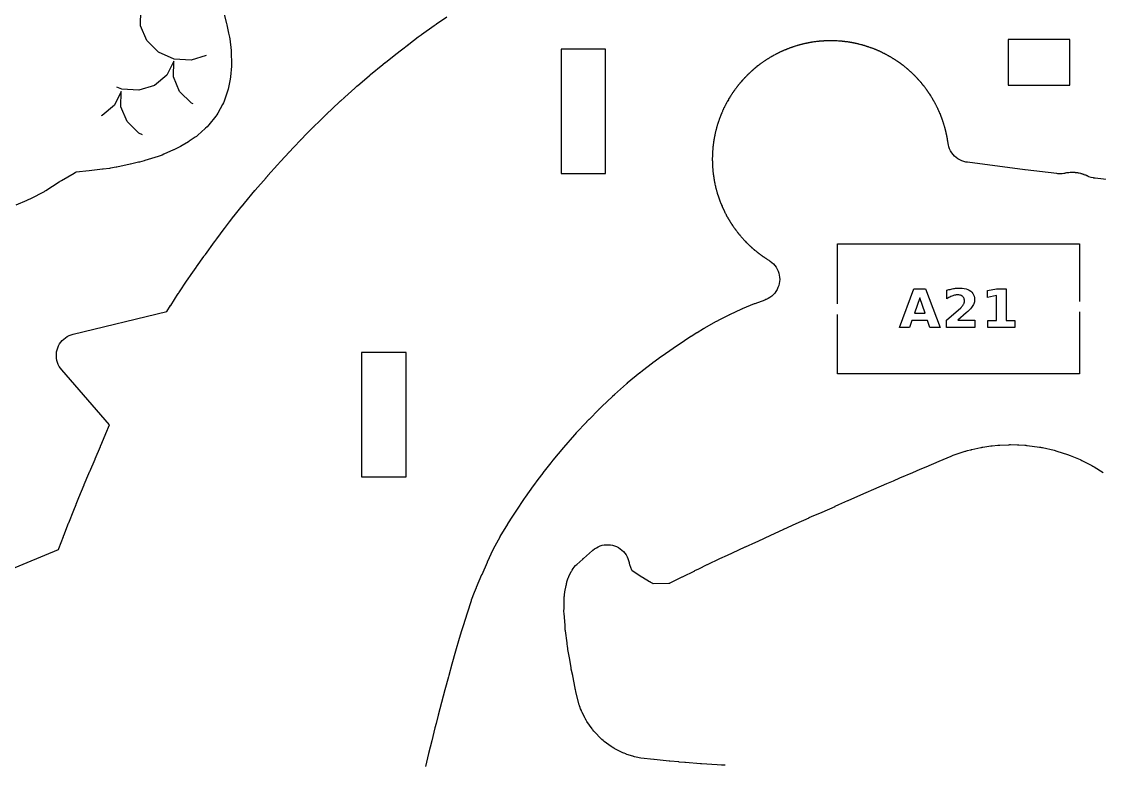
# Model space of a CAD drawing. Header units: millimetres. Extents: x 3 to 297, y 5 to 295.
# Drawn here: x 168.3 to 235.8, y 168 to 214.6 of the extents above; entities that cross this region are included whole.
import ezdxf

# ---------------------------------------------------------------- set-up
doc = ezdxf.new("R2010")
doc.units = ezdxf.units.MM
for name, color, linetype in [('CUT', 1, 'CONTINUOUS'), ('ENGRAVE', 5, 'CONTINUOUS'), ('SCORE', 7, 'CONTINUOUS')]:
    doc.layers.add(name, color=color, linetype=linetype)

msp = doc.modelspace()

# ---------------------------------------------------------------- linework, layer by layer
at = {"layer": 'CUT', "color": 1}
for points in [[(164.4607, 179.0134), (170.6177, 181.556), (170.6201, 181.5572), (170.6211, 181.5595), (170.643, 181.6184), (170.646, 181.6264), (170.9298, 182.3754), (170.9451, 182.4158), (170.9479, 182.4233), (170.9508, 182.4307), (170.9537, 182.4382), (171.2605, 183.2191), (171.264, 183.2278), (171.5836, 184.0248), (171.7287, 184.3892), (171.7304, 184.3934), (171.9023, 184.8208), (171.9053, 184.8283), (172.228, 185.6171), (172.2312, 185.6249), (172.2345, 185.6327), (172.2378, 185.6405), (172.5308, 186.3315), (172.5675, 186.4179), (172.5708, 186.4258), (172.5742, 186.4336), (172.5776, 186.4415), (172.9192, 187.2184), (172.9224, 187.2257), (172.9254, 187.233), (172.9285, 187.2403), (173.2477, 188.0205), (173.2511, 188.0287), (173.3307, 188.2197), (173.5841, 188.8272), (173.8129, 189.3777), (170.8269, 192.8137), (170.745, 192.9177), (170.6727, 193.0308), (170.6118, 193.1503), (170.5628, 193.2752), (170.5262, 193.4044), (170.5024, 193.5364), (170.4916, 193.6702), (170.4938, 193.8043), (170.5091, 193.9377), (170.5374, 194.0689), (170.5783, 194.1967), (170.6314, 194.3199), (170.6963, 194.4373), (170.7724, 194.5479), (170.8589, 194.6505), (170.9549, 194.7442), (171.0596, 194.8281), (171.1721, 194.9014), (171.2911, 194.9634), (171.4156, 195.0135), (171.5426, 195.0507), (177.4165, 196.4635), (177.4191, 196.4642), (177.4206, 196.4664), (177.6506, 196.8326), (177.6554, 196.8402), (178.1314, 197.5869), (178.1367, 197.5952), (178.1592, 197.6299), (178.1669, 197.6417), (178.6871, 198.4264), (178.6941, 198.4368), (178.7011, 198.4471), (178.7082, 198.4575), (178.9369, 198.7888), (178.9383, 198.7909), (179.2429, 199.2304), (179.2489, 199.2389), (179.2549, 199.2474), (179.2609, 199.2559), (179.7375, 199.9211), (179.7391, 199.9234), (179.8233, 200.0404), (179.8258, 200.044), (180.3984, 200.8342), (180.4033, 200.841), (180.4083, 200.8477), (180.4132, 200.8544), (180.5377, 201.0218), (180.5399, 201.0247), (180.9946, 201.6326), (181.001, 201.6411), (181.0075, 201.6496), (181.014, 201.6581), (181.3384, 202.0776), (181.3408, 202.0807), (181.6148, 202.4329), (181.6219, 202.442), (181.6291, 202.451), (181.6363, 202.4601), (182.1391, 203.0838), (182.1417, 203.087), (182.2627, 203.2362), (182.269, 203.2439), (182.2752, 203.2514), (182.2815, 203.259), (182.9317, 204.0368), (182.9383, 204.0446), (182.945, 204.0524), (182.9516, 204.0602), (183.6263, 204.8425), (183.632, 204.8492), (183.7362, 204.9684), (183.7439, 204.9772), (184.3351, 205.642), (184.34, 205.6474), (184.3449, 205.6528), (184.3498, 205.6582), (184.541, 205.8686), (184.5447, 205.8726), (185.064, 206.4393), (185.0713, 206.4472), (185.0786, 206.455), (185.0859, 206.4628), (185.3419, 206.7332), (185.3457, 206.7373), (185.8271, 207.2418), (185.8338, 207.2487), (185.8404, 207.2556), (185.8471, 207.2624), (186.1426, 207.5634), (186.1467, 207.5674), (186.6178, 208.0431), (186.6244, 208.0498), (186.6311, 208.0564), (186.6379, 208.0631), (186.9434, 208.363), (186.9476, 208.3671), (187.4371, 208.8433), (187.4446, 208.8505), (187.4521, 208.8577), (187.4596, 208.8649), (187.7428, 209.1319), (187.7488, 209.1375), (188.2992, 209.6502), (188.3044, 209.6551), (188.5391, 209.8713), (188.5462, 209.8777), (188.5531, 209.884), (188.5601, 209.8904), (189.1866, 210.4514), (189.1917, 210.456), (189.3394, 210.5869), (189.347, 210.5936), (189.3545, 210.6001), (189.362, 210.6066), (190.1135, 211.2528), (190.1181, 211.2568), (190.1388, 211.2744), (190.1479, 211.2821), (190.1562, 211.2891), (190.1648, 211.2962), (190.9476, 211.9402), (190.9525, 211.9442), (191.0823, 212.0499), (191.0894, 212.0556), (191.0964, 212.0612), (191.1034, 212.0669), (191.7466, 212.5766), (191.7537, 212.5821), (192.1037, 212.8557), (192.1083, 212.8593), (192.5406, 213.1941), (192.55, 213.2013), (192.5594, 213.2085), (192.5688, 213.2156), (193.1599, 213.657), (193.1642, 213.6602), (193.3388, 213.7895), (193.3504, 213.7979), (193.3619, 213.8063), (193.3734, 213.8146), (194.1514, 214.3654), (194.1568, 214.3692), (194.2739, 214.4512), (194.2841, 214.4583), (194.2942, 214.4652), (194.3044, 214.4722), (194.9497, 214.9066)], [(180.9332, 215.3087), (181.1518, 214.5087), (181.1728, 214.4203), (181.2806, 213.8854), (181.3294, 213.6504), (181.3482, 213.535), (181.4348, 212.8013), (181.4437, 212.6754), (181.4597, 211.9792), (181.4545, 211.8264), (181.3933, 211.1579), (181.3737, 211.0212), (181.2487, 210.387), (181.1994, 210.2053), (181.0011, 209.6365), (180.9573, 209.5264), (180.9039, 209.4205), (180.6055, 208.8874), (180.5463, 208.7911), (180.4792, 208.7001), (180.0428, 208.1573), (179.929, 208.0326), (179.8352, 207.9422), (179.809, 207.9175), (179.3524, 207.5001), (179.2744, 207.434), (179.1916, 207.374), (178.8165, 207.123), (178.76, 207.0872), (178.3811, 206.8602), (178.2743, 206.8026), (177.8422, 206.5945), (177.8235, 206.5856), (177.2247, 206.3086), (177.1121, 206.2625), (176.9294, 206.1974), (176.8785, 206.1804), (176.0306, 205.916), (175.9901, 205.904), (175.709, 205.826), (175.6463, 205.8102), (175.1376, 205.6952), (175.1214, 205.6916), (174.2789, 205.512), (174.2399, 205.5043), (173.886, 205.4398), (173.8291, 205.4307), (173.4135, 205.3733), (173.3819, 205.3693), (172.5517, 205.2747), (172.548, 205.2743), (171.7364, 205.1841), (171.722, 205.1818), (171.6979, 205.1672), (171.6095, 205.1096), (170.8054, 204.6582), (170.7524, 204.6247), (170.7136, 204.5973), (170.6616, 204.5625), (169.8249, 204.0294), (169.7751, 203.9992), (169.7672, 203.9946), (169.7202, 203.9688), (168.879, 203.5269), (168.8193, 203.4974), (168.6718, 203.429), (168.6314, 203.4111), (167.9572, 203.1253)], [(240.7547, 204.1822), (235.5601, 204.809), (235.4879, 204.8197), (235.4502, 204.8264), (235.3061, 204.86), (235.1665, 204.9091), (235.1311, 204.9238), (235.0645, 204.9536), (235.0538, 204.9587), (235.0382, 204.9659), (234.9729, 204.995), (234.959, 205.001), (234.945, 205.0069), (234.9309, 205.0126), (234.8844, 205.0306), (234.8701, 205.0359), (234.8558, 205.041), (234.8415, 205.046), (234.7706, 205.0695), (234.7561, 205.0741), (234.7416, 205.0785), (234.727, 205.0828), (234.6789, 205.0961), (234.6642, 205.1), (234.6495, 205.1037), (234.6347, 205.1072), (234.5618, 205.1236), (234.547, 205.1267), (234.5321, 205.1297), (234.5171, 205.1325), (234.468, 205.141), (234.453, 205.1434), (234.438, 205.1456), (234.4229, 205.1477), (234.3488, 205.1567), (234.3337, 205.1584), (234.3186, 205.1599), (234.3034, 205.1611), (234.2537, 205.1647), (234.2385, 205.1657), (234.2233, 205.1664), (234.2081, 205.1669), (234.1335, 205.1686), (234.1183, 205.1687), (234.1031, 205.1687), (234.0879, 205.1685), (234.038, 205.1671), (234.0228, 205.1665), (234.0077, 205.1658), (233.9925, 205.1648), (233.9181, 205.1591), (233.9029, 205.1577), (233.8878, 205.1562), (233.8727, 205.1545), (233.8232, 205.1482), (233.8082, 205.1461), (233.7932, 205.1438), (233.7782, 205.1413), (233.7046, 205.1282), (233.6897, 205.1254), (233.6759, 205.1226), (233.6481, 205.1172), (233.6066, 205.1097), (233.4923, 205.094), (233.3755, 205.0879), (233.2602, 205.0917), (233.2301, 205.094), (233.1728, 205.0996), (231.1862, 205.3368), (231.1787, 205.3378), (231.1711, 205.3387), (231.1635, 205.3397), (227.5669, 205.8108), (227.5013, 205.821), (227.4679, 205.8271), (227.3368, 205.8577), (227.2077, 205.9018), (227.0836, 205.9584), (226.9657, 206.0271), (226.8551, 206.1071), (226.7531, 206.1976), (226.6605, 206.2979), (226.5783, 206.4068), (226.5074, 206.5233), (226.4483, 206.6463), (226.4016, 206.7745), (226.3684, 206.9049), (226.3617, 206.9382), (226.3501, 207.0035), (226.3483, 207.0157), (226.3457, 207.0316), (226.3454, 207.0331), (226.3392, 207.0713), (226.3335, 207.1093), (226.3297, 207.1367), (226.3256, 207.1688), (226.324, 207.1805), (226.3218, 207.1945), (226.3142, 207.2404), (226.3117, 207.2543), (226.3095, 207.2657), (226.3064, 207.2828), (226.3034, 207.2999), (226.3005, 207.317), (226.2986, 207.3285), (226.2961, 207.3425), (226.2876, 207.3881), (226.2848, 207.402), (226.2824, 207.4134), (226.2789, 207.4304), (226.2756, 207.4475), (226.2723, 207.4645), (226.2702, 207.476), (226.2675, 207.4899), (226.2548, 207.5508), (226.2519, 207.5643), (226.2351, 207.6399), (226.2319, 207.6536), (226.2291, 207.6646), (226.2251, 207.6815), (226.2211, 207.6984), (226.2173, 207.7153), (226.2148, 207.7267), (226.2116, 207.7405), (226.2005, 207.7856), (226.197, 207.7993), (226.194, 207.8106), (226.1896, 207.8273), (226.1853, 207.8442), (226.1811, 207.861), (226.1783, 207.8723), (226.1749, 207.8861), (226.1629, 207.931), (226.1591, 207.9446), (226.1552, 207.9582), (226.151, 207.9717), (226.1496, 207.9762), (226.1385, 208.0133), (226.1279, 208.0503), (226.1206, 208.0769), (226.1124, 208.1082), (226.1092, 208.1196), (226.1053, 208.1332), (226.0918, 208.1777), (226.0875, 208.1912), (226.0839, 208.2022), (226.0786, 208.2188), (226.0734, 208.2353), (226.0682, 208.2519), (226.0649, 208.2631), (226.0607, 208.2766), (226.0463, 208.3208), (226.0417, 208.3342), (226.037, 208.3475), (226.0322, 208.3608), (226.0305, 208.3653), (226.0174, 208.4016), (226.0048, 208.438), (225.9961, 208.4642), (225.9861, 208.495), (225.9823, 208.5062), (225.9777, 208.5196), (225.9617, 208.5632), (225.9567, 208.5764), (225.9525, 208.5873), (225.9463, 208.6035), (225.9402, 208.6198), (225.9342, 208.6361), (225.9302, 208.647), (225.9252, 208.6603), (225.9084, 208.7036), (225.9032, 208.7167), (225.8987, 208.7275), (225.8922, 208.7436), (225.8857, 208.7597), (225.8794, 208.7759), (225.8752, 208.7867), (225.87, 208.7999), (225.8463, 208.8575), (225.841, 208.8702), (225.8105, 208.9415), (225.8049, 208.9543), (225.8002, 208.9646), (225.7931, 208.9804), (225.7861, 208.9963), (225.7792, 209.0123), (225.7746, 209.023), (225.769, 209.036), (225.7498, 209.0783), (225.7438, 209.0911), (225.7388, 209.1016), (225.7314, 209.1173), (225.7241, 209.1331), (225.7168, 209.1488), (225.7121, 209.1595), (225.7061, 209.1723), (225.6861, 209.2143), (225.6799, 209.227), (225.6735, 209.2396), (225.667, 209.2521), (225.6647, 209.2563), (225.647, 209.2907), (225.6298, 209.3251), (225.6178, 209.35), (225.6039, 209.3792), (225.5987, 209.3899), (225.5923, 209.4025), (225.5709, 209.4437), (225.5642, 209.4562), (225.5586, 209.4664), (225.5503, 209.4817), (225.5422, 209.497), (225.5341, 209.5124), (225.5288, 209.5227), (225.5221, 209.5352), (225.4999, 209.576), (225.4929, 209.5883), (225.4859, 209.6006), (225.4787, 209.6128), (225.4762, 209.6168), (225.4566, 209.6501), (225.4376, 209.6836), (225.4241, 209.7078), (225.4087, 209.7362), (225.4029, 209.7466), (225.3959, 209.7588), (225.3722, 209.7988), (225.3649, 209.8109), (225.3587, 209.8208), (225.3496, 209.8356), (225.3406, 209.8504), (225.3317, 209.8653), (225.3258, 209.8754), (225.3185, 209.8875), (225.294, 209.927), (225.2864, 209.9389), (225.2801, 209.9487), (225.2707, 209.9633), (225.2614, 209.9779), (225.2522, 209.9927), (225.2461, 210.0026), (225.2385, 210.0146), (225.2047, 210.0668), (225.1971, 210.0784), (225.1541, 210.1428), (225.1462, 210.1544), (225.1397, 210.1636), (225.1298, 210.1779), (225.12, 210.1922), (225.1103, 210.2066), (225.1038, 210.2164), (225.0959, 210.2281), (225.0693, 210.2661), (225.061, 210.2776), (225.0541, 210.2871), (225.044, 210.3011), (225.0339, 210.3152), (225.0239, 210.3294), (225.0172, 210.339), (225.009, 210.3506), (224.9817, 210.3881), (224.9732, 210.3994), (224.9646, 210.4107), (224.9559, 210.4218), (224.9529, 210.4255), (224.9292, 210.456), (224.906, 210.4867), (224.8895, 210.509), (224.8706, 210.5352), (224.8635, 210.5447), (224.8549, 210.5559), (224.8262, 210.5925), (224.8174, 210.6035), (224.81, 210.6125), (224.7991, 210.626), (224.7882, 210.6396), (224.7775, 210.6532), (224.7703, 210.6624), (224.7615, 210.6735), (224.7321, 210.7094), (224.723, 210.7203), (224.7138, 210.7311), (224.7045, 210.7417), (224.7013, 210.7452), (224.6759, 210.7744), (224.6511, 210.8038), (224.6335, 210.8251), (224.6131, 210.8502), (224.6055, 210.8593), (224.5963, 210.87), (224.5657, 210.905), (224.5562, 210.9155), (224.5484, 210.9241), (224.5367, 210.937), (224.5251, 210.9499), (224.5137, 210.963), (224.506, 210.9717), (224.4966, 210.9823), (224.4653, 211.0166), (224.4556, 211.027), (224.4476, 211.0354), (224.4357, 211.048), (224.4238, 211.0607), (224.4121, 211.0735), (224.4042, 211.0822), (224.3946, 211.0925), (224.3517, 211.1377), (224.3422, 211.1476), (224.2881, 211.2031), (224.2782, 211.213), (224.27, 211.2209), (224.2577, 211.2331), (224.2454, 211.2454), (224.2333, 211.2578), (224.2251, 211.2661), (224.2152, 211.2762), (224.182, 211.3087), (224.1718, 211.3185), (224.1633, 211.3265), (224.1507, 211.3385), (224.1382, 211.3505), (224.1258, 211.3626), (224.1175, 211.3708), (224.1073, 211.3806), (224.0735, 211.4125), (224.0631, 211.4221), (224.0526, 211.4316), (224.042, 211.4409), (224.0384, 211.444), (224.0094, 211.4696), (223.981, 211.4955), (223.9607, 211.5144), (223.9373, 211.5367), (223.9286, 211.5447), (223.918, 211.5542), (223.8832, 211.5848), (223.8724, 211.5941), (223.8635, 211.6016), (223.8503, 211.6128), (223.8371, 211.6242), (223.8241, 211.6356), (223.8153, 211.6433), (223.8046, 211.6526), (223.7691, 211.6825), (223.7582, 211.6915), (223.7472, 211.7004), (223.7361, 211.7092), (223.7323, 211.7121), (223.702, 211.7361), (223.6722, 211.7604), (223.6509, 211.7781), (223.6263, 211.799), (223.6172, 211.8066), (223.6061, 211.8154), (223.5696, 211.8442), (223.5584, 211.8528), (223.5491, 211.8598), (223.5353, 211.8703), (223.5215, 211.8809), (223.5078, 211.8916), (223.4987, 211.8988), (223.4875, 211.9075), (223.4504, 211.9355), (223.439, 211.9438), (223.4296, 211.9507), (223.4155, 211.9609), (223.4016, 211.9712), (223.3877, 211.9816), (223.3784, 211.9887), (223.367, 211.9971), (223.3166, 212.0336), (223.3053, 212.0416), (223.242, 212.0862), (223.2304, 212.0941), (223.221, 212.1004), (223.2066, 212.1101), (223.1923, 212.1199), (223.178, 212.1299), (223.1685, 212.1366), (223.1569, 212.1446), (223.1183, 212.1705), (223.1065, 212.1783), (223.0966, 212.1846), (223.0821, 212.194), (223.0676, 212.2035), (223.0531, 212.2132), (223.0435, 212.2197), (223.0317, 212.2275), (222.9926, 212.2526), (222.9806, 212.2601), (222.9685, 212.2675), (222.9564, 212.2747), (222.9522, 212.2771), (222.9191, 212.297), (222.8864, 212.3172), (222.863, 212.332), (222.8358, 212.3496), (222.8258, 212.3559), (222.8137, 212.3633), (222.7738, 212.387), (222.7616, 212.3941), (222.7514, 212.3999), (222.7363, 212.4085), (222.7213, 212.4172), (222.7064, 212.426), (222.6964, 212.432), (222.6842, 212.4392), (222.6438, 212.4621), (222.6314, 212.4689), (222.6189, 212.4756), (222.6064, 212.4822), (222.6021, 212.4844), (222.568, 212.5024), (222.5342, 212.5208), (222.51, 212.5343), (222.482, 212.5504), (222.4716, 212.5561), (222.4591, 212.5628), (222.418, 212.5843), (222.4053, 212.5907), (222.3949, 212.5959), (222.3794, 212.6037), (222.3639, 212.6116), (222.3485, 212.6196), (222.3382, 212.625), (222.3256, 212.6315), (222.284, 212.6522), (222.2713, 212.6583), (222.2607, 212.6633), (222.245, 212.6707), (222.2294, 212.6783), (222.2138, 212.686), (222.2034, 212.6912), (222.1907, 212.6974), (222.1344, 212.724), (222.1219, 212.7299), (222.0514, 212.762), (222.0386, 212.7677), (222.0282, 212.7721), (222.0122, 212.779), (221.9964, 212.7861), (221.9805, 212.7932), (221.9699, 212.7981), (221.957, 212.8038), (221.9144, 212.8222), (221.9013, 212.8276), (221.8905, 212.832), (221.8744, 212.8386), (221.8584, 212.8453), (221.8424, 212.8521), (221.8318, 212.8568), (221.8187, 212.8623), (221.7757, 212.8798), (221.7625, 212.885), (221.7493, 212.89), (221.736, 212.8949), (221.7315, 212.8965), (221.6953, 212.9099), (221.6594, 212.9238), (221.6337, 212.934), (221.6038, 212.9463), (221.5928, 212.9507), (221.5795, 212.9557), (221.5359, 212.9717), (221.5226, 212.9764), (221.5116, 212.9802), (221.4952, 212.9859), (221.4788, 212.9917), (221.4625, 212.9977), (221.4516, 213.0017), (221.4382, 213.0065), (221.3943, 213.0216), (221.3809, 213.0261), (221.3674, 213.0304), (221.3539, 213.0345), (221.3493, 213.0358), (221.3124, 213.0473), (221.2758, 213.0592), (221.2496, 213.068), (221.219, 213.0786), (221.2078, 213.0824), (221.1943, 213.0867), (221.1499, 213.1003), (221.1363, 213.1043), (221.1251, 213.1074), (221.1084, 213.1122), (221.0918, 213.1171), (221.0751, 213.1222), (221.064, 213.1256), (221.0504, 213.1296), (221.0058, 213.1423), (220.9921, 213.146), (220.9808, 213.149), (220.964, 213.1534), (220.9473, 213.158), (220.9306, 213.1627), (220.9194, 213.1659), (220.9057, 213.1697), (220.8455, 213.1855), (220.8321, 213.1889), (220.7569, 213.2076), (220.7433, 213.2108), (220.7322, 213.2132), (220.7153, 213.2171), (220.6984, 213.2211), (220.6815, 213.2252), (220.6702, 213.228), (220.6565, 213.2313), (220.6112, 213.2415), (220.5973, 213.2445), (220.5859, 213.2468), (220.5689, 213.2504), (220.5519, 213.254), (220.535, 213.2578), (220.5236, 213.2604), (220.5098, 213.2634), (220.4643, 213.2727), (220.4504, 213.2753), (220.4365, 213.2779), (220.4225, 213.2802), (220.4178, 213.281), (220.3797, 213.2875), (220.3419, 213.2946), (220.3148, 213.2999), (220.2831, 213.3065), (220.2714, 213.3087), (220.2575, 213.3113), (220.2117, 213.319), (220.1977, 213.3212), (220.1862, 213.3229), (220.169, 213.3255), (220.1519, 213.3282), (220.1348, 213.331), (220.1233, 213.333), (220.1093, 213.3352), (220.0633, 213.342), (220.0493, 213.3439), (220.0353, 213.3457), (220.0212, 213.3473), (220.0165, 213.3477), (219.9781, 213.3522), (219.9399, 213.3572), (219.9126, 213.361), (219.8806, 213.3659), (219.8688, 213.3675), (219.8548, 213.3692), (219.8086, 213.3744), (219.7945, 213.3758), (219.7829, 213.3769), (219.7656, 213.3785), (219.7484, 213.3803), (219.7311, 213.3822), (219.7195, 213.3835), (219.7055, 213.385), (219.6592, 213.3893), (219.6451, 213.3904), (219.6335, 213.3912), (219.6162, 213.3925), (219.5989, 213.3939), (219.5816, 213.3955), (219.57, 213.3966), (219.5559, 213.3978), (219.4937, 213.4022), (219.48, 213.4032), (219.4026, 213.4077), (219.3886, 213.4083), (219.3773, 213.4087), (219.36, 213.4094), (219.3426, 213.4102), (219.3253, 213.4112), (219.3136, 213.4119), (219.2995, 213.4126), (219.2531, 213.4143), (219.2389, 213.4147), (219.2273, 213.4148), (219.2099, 213.4152), (219.1926, 213.4157), (219.1752, 213.4162), (219.1636, 213.4167), (219.1494, 213.4171), (219.103, 213.4179), (219.0888, 213.418), (219.0747, 213.4179), (219.0605, 213.4176), (219.0558, 213.4175), (219.0171, 213.4169), (218.9787, 213.4169), (218.951, 213.4172), (218.9187, 213.4179), (218.9068, 213.4179), (218.8927, 213.4178), (218.8462, 213.417), (218.8321, 213.4166), (218.8204, 213.4161), (218.8031, 213.4155), (218.7857, 213.4151), (218.7684, 213.4147), (218.7567, 213.4145), (218.7426, 213.4141), (218.6961, 213.4124), (218.682, 213.4117), (218.6679, 213.4108), (218.6538, 213.4098), (218.649, 213.4094), (218.6105, 213.4067), (218.5721, 213.4046), (218.5444, 213.4034), (218.5121, 213.4022), (218.5003, 213.4017), (218.4861, 213.4008), (218.4398, 213.3974), (218.4257, 213.3962), (218.4141, 213.3951), (218.3968, 213.3936), (218.3795, 213.3922), (218.3622, 213.3908), (218.3506, 213.39), (218.3365, 213.3889), (218.2902, 213.3846), (218.2761, 213.3831), (218.2646, 213.3818), (218.2473, 213.3799), (218.23, 213.3781), (218.2127, 213.3764), (218.2011, 213.3754), (218.1871, 213.3739), (218.1252, 213.3669), (218.1115, 213.3653), (218.0346, 213.3555), (218.0207, 213.3536), (218.0095, 213.3519), (217.9924, 213.3494), (217.9752, 213.347), (217.9579, 213.3448), (217.9464, 213.3433), (217.9324, 213.3414), (217.8864, 213.3346), (217.8724, 213.3323), (217.8609, 213.3303), (217.8438, 213.3275), (217.8267, 213.3248), (217.8095, 213.3222), (217.798, 213.3205), (217.784, 213.3183), (217.7382, 213.3105), (217.7243, 213.308), (217.7104, 213.3053), (217.6965, 213.3025), (217.6919, 213.3015), (217.654, 213.2938), (217.6162, 213.2867), (217.5889, 213.2819), (217.557, 213.2766), (217.5454, 213.2745), (217.5315, 213.2718), (217.486, 213.2625), (217.4721, 213.2595), (217.4608, 213.2569), (217.4438, 213.2531), (217.4269, 213.2494), (217.4099, 213.2459), (217.3984, 213.2436), (217.3846, 213.2406), (217.3393, 213.2303), (217.3255, 213.2271), (217.3118, 213.2236), (217.2981, 213.22), (217.2935, 213.2188), (217.2561, 213.209), (217.2188, 213.1999), (217.1918, 213.1936), (217.1602, 213.1866), (217.1487, 213.1838), (217.135, 213.1804), (217.0901, 213.1685), (217.0764, 213.1648), (217.0652, 213.1616), (217.0485, 213.1569), (217.0318, 213.1523), (217.015, 213.1478), (217.0037, 213.1449), (216.9901, 213.1411), (216.9454, 213.1284), (216.9318, 213.1244), (216.9207, 213.1209), (216.9041, 213.1159), (216.8874, 213.111), (216.8707, 213.1062), (216.8595, 213.103), (216.8459, 213.099), (216.7864, 213.0807), (216.7732, 213.0766), (216.6995, 213.0529), (216.6862, 213.0484), (216.6755, 213.0447), (216.6591, 213.0391), (216.6426, 213.0336), (216.6261, 213.0282), (216.615, 213.0247), (216.6016, 213.0202), (216.5576, 213.0051), (216.5443, 213.0003), (216.5334, 212.9962), (216.5171, 212.9903), (216.5007, 212.9845), (216.4843, 212.9787), (216.4733, 212.975), (216.46, 212.9702), (216.4164, 212.9542), (216.4032, 212.9491), (216.39, 212.944), (216.3769, 212.9386), (216.3725, 212.9368), (216.3367, 212.9223), (216.3008, 212.9084), (216.2749, 212.8986), (216.2445, 212.8876), (216.2334, 212.8833), (216.2203, 212.8782), (216.1773, 212.8606), (216.1642, 212.8551), (216.1535, 212.8505), (216.1376, 212.8436), (216.1216, 212.8369), (216.1055, 212.8303), (216.0947, 212.8259), (216.0816, 212.8205), (216.039, 212.8021), (216.0261, 212.7963), (216.0132, 212.7904), (216.0004, 212.7844), (215.9961, 212.7823), (215.9612, 212.7658), (215.9261, 212.75), (215.9008, 212.7389), (215.871, 212.7261), (215.8602, 212.7213), (215.8474, 212.7154), (215.8054, 212.6955), (215.7927, 212.6893), (215.7822, 212.6841), (215.7667, 212.6764), (215.7511, 212.6688), (215.7354, 212.6613), (215.7248, 212.6564), (215.7121, 212.6502), (215.6705, 212.6295), (215.6579, 212.6231), (215.6476, 212.6176), (215.6322, 212.6096), (215.6167, 212.6017), (215.6012, 212.5939), (215.5908, 212.5887), (215.5782, 212.5823), (215.523, 212.5534), (215.5108, 212.547), (215.4427, 212.5101), (215.4304, 212.5033), (215.4206, 212.4976), (215.4055, 212.4891), (215.3903, 212.4807), (215.3751, 212.4723), (215.3648, 212.4668), (215.3524, 212.46), (215.3121, 212.437), (215.2998, 212.4299), (215.2898, 212.4239), (215.2749, 212.415), (215.2599, 212.4063), (215.2448, 212.3977), (215.2347, 212.3919), (215.2224, 212.3848), (215.1825, 212.361), (215.1705, 212.3537), (215.1585, 212.3461), (215.1466, 212.3385), (215.1426, 212.3359), (215.1101, 212.315), (215.0774, 212.2948), (215.0537, 212.2804), (215.0258, 212.264), (215.0157, 212.2578), (215.0038, 212.2503), (214.9647, 212.2251), (214.9529, 212.2173), (214.9432, 212.2108), (214.9288, 212.2011), (214.9143, 212.1916), (214.8997, 212.1822), (214.8899, 212.1759), (214.8781, 212.1681), (214.8395, 212.1422), (214.8279, 212.1341), (214.8163, 212.126), (214.8049, 212.1177), (214.801, 212.1148), (214.7697, 212.0923), (214.7381, 212.0702), (214.7153, 212.0546), (214.6884, 212.0367), (214.6786, 212.0299), (214.6671, 212.0218), (214.6295, 211.9945), (214.6181, 211.9861), (214.6088, 211.979), (214.5949, 211.9686), (214.581, 211.9583), (214.567, 211.9481), (214.5575, 211.9412), (214.5461, 211.9328), (214.509, 211.9048), (214.4979, 211.8962), (214.4887, 211.8889), (214.475, 211.8782), (214.4613, 211.8676), (214.4475, 211.8571), (214.4382, 211.8501), (214.4269, 211.8415), (214.378, 211.8029), (214.3672, 211.7944), (214.307, 211.7456), (214.2963, 211.7366), (214.2876, 211.7293), (214.2743, 211.7181), (214.261, 211.7071), (214.2475, 211.6961), (214.2384, 211.6887), (214.2275, 211.6797), (214.1921, 211.6497), (214.1814, 211.6405), (214.1726, 211.6327), (214.1596, 211.6213), (214.1464, 211.61), (214.1332, 211.5987), (214.1243, 211.5912), (214.1136, 211.582), (214.0787, 211.5513), (214.0682, 211.5418), (214.0578, 211.5322), (214.0475, 211.5225), (214.0441, 211.5192), (214.0159, 211.4927), (213.9875, 211.4668), (213.9669, 211.4484), (213.9425, 211.4271), (213.9337, 211.4191), (213.9233, 211.4095), (213.8895, 211.3776), (213.8794, 211.3678), (213.8711, 211.3596), (213.8587, 211.3475), (213.8462, 211.3354), (213.8336, 211.3235), (213.8251, 211.3155), (213.8149, 211.3057), (213.7817, 211.2731), (213.7718, 211.2631), (213.7619, 211.2529), (213.7522, 211.2427), (213.7489, 211.2392), (213.7223, 211.2112), (213.6953, 211.1838), (213.6757, 211.1642), (213.6526, 211.1416), (213.6442, 211.1332), (213.6344, 211.1231), (213.6024, 211.0894), (213.5928, 211.079), (213.5849, 211.0703), (213.5732, 211.0576), (213.5614, 211.0448), (213.5495, 211.0322), (213.5414, 211.0238), (213.5318, 211.0134), (213.5005, 210.9791), (213.4911, 210.9685), (213.4834, 210.9597), (213.472, 210.9467), (213.4604, 210.9337), (213.4488, 210.9209), (213.4409, 210.9123), (213.4314, 210.9017), (213.3904, 210.8549), (213.3814, 210.8444), (213.3312, 210.7854), (213.3222, 210.7746), (213.3151, 210.7658), (213.3041, 210.7524), (213.293, 210.7391), (213.2818, 210.7258), (213.2742, 210.7169), (213.2651, 210.7061), (213.2358, 210.6701), (213.227, 210.659), (213.2198, 210.6498), (213.2091, 210.6362), (213.1982, 210.6226), (213.1873, 210.6091), (213.1799, 210.6001), (213.1711, 210.5891), (213.1425, 210.5525), (213.1339, 210.5412), (213.1254, 210.5299), (213.1171, 210.5184), (213.1143, 210.5146), (213.0915, 210.4834), (213.0683, 210.4527), (213.0514, 210.4308), (213.0314, 210.4053), (213.0242, 210.3959), (213.0158, 210.3846), (212.9884, 210.347), (212.9802, 210.3355), (212.9736, 210.3259), (212.9636, 210.3117), (212.9535, 210.2976), (212.9434, 210.2835), (212.9365, 210.2741), (212.9282, 210.2626), (212.9017, 210.2245), (212.8937, 210.2128), (212.8859, 210.201), (212.8782, 210.1891), (212.8757, 210.1851), (212.8546, 210.1527), (212.8331, 210.1208), (212.8175, 210.098), (212.7989, 210.0715), (212.7922, 210.0617), (212.7844, 210.0499), (212.7591, 210.0109), (212.7516, 209.9989), (212.7455, 209.989), (212.7363, 209.9743), (212.727, 209.9596), (212.7176, 209.945), (212.7113, 209.9352), (212.7037, 209.9233), (212.6792, 209.8838), (212.6719, 209.8717), (212.666, 209.8616), (212.6571, 209.8467), (212.6481, 209.8318), (212.6391, 209.817), (212.6329, 209.8071), (212.6256, 209.795), (212.5939, 209.7414), (212.5869, 209.7295), (212.5484, 209.6623), (212.5416, 209.6501), (212.5362, 209.6401), (212.5278, 209.6249), (212.5193, 209.6097), (212.5108, 209.5946), (212.505, 209.5845), (212.498, 209.5722), (212.4758, 209.5314), (212.4692, 209.5189), (212.4638, 209.5085), (212.4558, 209.4932), (212.4476, 209.4778), (212.4394, 209.4626), (212.4337, 209.4523), (212.4271, 209.4399), (212.4057, 209.3986), (212.3993, 209.386), (212.3931, 209.3733), (212.387, 209.3605), (212.385, 209.3562), (212.3683, 209.3214), (212.3511, 209.2869), (212.3386, 209.2623), (212.3236, 209.2336), (212.3182, 209.223), (212.312, 209.2103), (212.292, 209.1684), (212.2861, 209.1555), (212.2813, 209.1449), (212.2741, 209.1291), (212.2668, 209.1134), (212.2594, 209.0977), (212.2543, 209.0871), (212.2484, 209.0743), (212.2293, 209.032), (212.2236, 209.019), (212.2181, 209.006), (212.2127, 208.9929), (212.2109, 208.9885), (212.1962, 208.9528), (212.1809, 208.9174), (212.1697, 208.8922), (212.1563, 208.8627), (212.1516, 208.8519), (212.146, 208.8388), (212.1284, 208.7959), (212.1232, 208.7827), (212.119, 208.7718), (212.1127, 208.7556), (212.1062, 208.7395), (212.0997, 208.7234), (212.0952, 208.7127), (212.09, 208.6995), (212.0732, 208.6562), (212.0683, 208.643), (212.0643, 208.632), (212.0583, 208.6157), (212.0522, 208.5994), (212.046, 208.5832), (212.0418, 208.5724), (212.0368, 208.5591), (212.0155, 208.5006), (212.0108, 208.4876), (211.9853, 208.4145), (211.9808, 208.4012), (211.9774, 208.3904), (211.9719, 208.3739), (211.9664, 208.3574), (211.9608, 208.341), (211.9569, 208.33), (211.9524, 208.3166), (211.938, 208.2724), (211.9338, 208.2589), (211.9304, 208.2478), (211.9253, 208.2312), (211.9201, 208.2146), (211.9148, 208.1981), (211.9112, 208.187), (211.9069, 208.1735), (211.8935, 208.1291), (211.8895, 208.1155), (211.8857, 208.1018), (211.8821, 208.0882), (211.8809, 208.0835), (211.8709, 208.0462), (211.8604, 208.0092), (211.8525, 207.9827), (211.8431, 207.9518), (211.8397, 207.9404), (211.836, 207.9267), (211.824, 207.8819), (211.8206, 207.8681), (211.8178, 207.8568), (211.8137, 207.8399), (211.8094, 207.8231), (211.805, 207.8063), (211.8019, 207.7951), (211.7984, 207.7814), (211.7874, 207.7362), (211.7842, 207.7225), (211.7812, 207.7086), (211.7783, 207.6948), (211.7774, 207.6901), (211.7694, 207.6523), (211.761, 207.6148), (211.7546, 207.5878), (211.7468, 207.5564), (211.7441, 207.5449), (211.7411, 207.5311), (211.7317, 207.4856), (211.7289, 207.4717), (211.7268, 207.4602), (211.7236, 207.4432), (211.7202, 207.4262), (211.7168, 207.4091), (211.7144, 207.3977), (211.7116, 207.3839), (211.7031, 207.3382), (211.7006, 207.3243), (211.6988, 207.3127), (211.6959, 207.2956), (211.6929, 207.2785), (211.6897, 207.2615), (211.6876, 207.25), (211.6851, 207.2361), (211.6749, 207.1746), (211.6727, 207.161), (211.6611, 207.0844), (211.6591, 207.0705), (211.6577, 207.0593), (211.6554, 207.0421), (211.653, 207.0249), (211.6505, 207.0077), (211.6487, 206.9962), (211.6467, 206.9822), (211.6407, 206.9361), (211.639, 206.9221), (211.6378, 206.9105), (211.6358, 206.8932), (211.6337, 206.876), (211.6316, 206.8588), (211.63, 206.8472), (211.6283, 206.8332), (211.6232, 206.787), (211.6219, 206.7729), (211.6206, 206.7588), (211.6196, 206.7447), (211.6193, 206.7399), (211.6163, 206.7014), (211.6127, 206.6631), (211.6099, 206.6356), (211.6063, 206.6034), (211.6051, 206.5916), (211.6039, 206.5776), (211.6004, 206.5312), (211.5995, 206.5171), (211.5989, 206.5055), (211.5979, 206.4881), (211.5968, 206.4708), (211.5956, 206.4535), (211.5947, 206.4419), (211.5937, 206.4277), (211.5912, 206.3814), (211.5906, 206.3672), (211.5901, 206.3531), (211.5899, 206.3389), (211.5898, 206.3342), (211.5889, 206.2955), (211.5875, 206.2571), (211.5862, 206.2295), (211.5843, 206.1972), (211.5838, 206.1853), (211.5834, 206.1712), (211.5824, 206.1247), (211.5823, 206.1106), (211.5824, 206.0989), (211.5823, 206.0816), (211.5821, 206.0642), (211.5818, 206.0469), (211.5816, 206.0352), (211.5814, 206.0211), (211.5814, 205.9746), (211.5816, 205.9604), (211.5819, 205.9488), (211.5822, 205.9314), (211.5823, 205.9141), (211.5824, 205.8967), (211.5824, 205.8851), (211.5825, 205.8709), (211.5838, 205.8086), (211.5841, 205.7948), (211.5868, 205.7174), (211.5874, 205.7034), (211.5881, 205.6921), (211.589, 205.6748), (211.5898, 205.6574), (211.5904, 205.6401), (211.5908, 205.6284), (211.5914, 205.6143), (211.594, 205.5679), (211.5949, 205.5538), (211.5958, 205.5422), (211.5971, 205.5248), (211.5982, 205.5075), (211.5992, 205.4902), (211.5998, 205.4785), (211.6007, 205.4644), (211.6042, 205.4181), (211.6055, 205.404), (211.6069, 205.3899), (211.6084, 205.3759), (211.609, 205.3711), (211.6131, 205.3327), (211.6167, 205.2944), (211.619, 205.2668), (211.6213, 205.2346), (211.6223, 205.2228), (211.6237, 205.2087), (211.6288, 205.1625), (211.6305, 205.1485), (211.6321, 205.1369), (211.6343, 205.1197), (211.6363, 205.1025), (211.6383, 205.0852), (211.6396, 205.0736), (211.6412, 205.0596), (211.6473, 205.0135), (211.6493, 204.9995), (211.6514, 204.9855), (211.6537, 204.9716), (211.6546, 204.9669), (211.6608, 204.9287), (211.6665, 204.8907), (211.6703, 204.8633), (211.6744, 204.8312), (211.676, 204.8195), (211.6782, 204.8055), (211.6858, 204.7596), (211.6883, 204.7457), (211.6905, 204.7343), (211.6936, 204.7172), (211.6966, 204.7001), (211.6995, 204.683), (211.7014, 204.6715), (211.7039, 204.6575), (211.7124, 204.6119), (211.7152, 204.598), (211.7176, 204.5866), (211.7211, 204.5696), (211.7244, 204.5525), (211.7277, 204.5355), (211.7298, 204.524), (211.7325, 204.5101), (211.7452, 204.4492), (211.7481, 204.4357), (211.7649, 204.3601), (211.7681, 204.3464), (211.7709, 204.3354), (211.7749, 204.3185), (211.7789, 204.3016), (211.7827, 204.2847), (211.7852, 204.2733), (211.7884, 204.2595), (211.7995, 204.2144), (211.803, 204.2007), (211.806, 204.1894), (211.8104, 204.1727), (211.8147, 204.1558), (211.8189, 204.139), (211.8217, 204.1277), (211.8251, 204.1139), (211.8371, 204.069), (211.8409, 204.0554), (211.8448, 204.0418), (211.849, 204.0283), (211.8504, 204.0238), (211.8615, 203.9867), (211.8721, 203.9497), (211.8794, 203.9231), (211.8876, 203.8918), (211.8908, 203.8804), (211.8947, 203.8668), (211.9082, 203.8223), (211.9125, 203.8088), (211.9161, 203.7978), (211.9214, 203.7812), (211.9266, 203.7647), (211.9318, 203.7481), (211.9351, 203.7369), (211.9393, 203.7234), (211.9537, 203.6792), (211.9583, 203.6658), (211.963, 203.6525), (211.9678, 203.6392), (211.9695, 203.6347), (211.9826, 203.5984), (211.9952, 203.562), (212.0039, 203.5358), (212.0139, 203.505), (212.0177, 203.4938), (212.0223, 203.4804), (212.0383, 203.4368), (212.0433, 203.4236), (212.0475, 203.4127), (212.0537, 203.3965), (212.0598, 203.3802), (212.0658, 203.3639), (212.0698, 203.353), (212.0748, 203.3397), (212.0916, 203.2964), (212.0968, 203.2833), (212.1013, 203.2725), (212.1078, 203.2564), (212.1143, 203.2403), (212.1206, 203.2241), (212.1248, 203.2133), (212.13, 203.2001), (212.1537, 203.1425), (212.159, 203.1298), (212.1895, 203.0585), (212.1951, 203.0457), (212.1998, 203.0354), (212.2069, 203.0196), (212.2139, 203.0037), (212.2208, 202.9877), (212.2254, 202.977), (212.231, 202.964), (212.2502, 202.9217), (212.2562, 202.9089), (212.2612, 202.8984), (212.2686, 202.8827), (212.2759, 202.8669), (212.2832, 202.8512), (212.2879, 202.8405), (212.2939, 202.8277), (212.3139, 202.7857), (212.3201, 202.773), (212.3265, 202.7604), (212.333, 202.7479), (212.3353, 202.7437), (212.353, 202.7093), (212.3702, 202.6749), (212.3822, 202.65), (212.3961, 202.6208), (212.4013, 202.6101), (212.4077, 202.5975), (212.4291, 202.5563), (212.4358, 202.5438), (212.4414, 202.5336), (212.4497, 202.5183), (212.4578, 202.503), (212.4659, 202.4876), (212.4712, 202.4773), (212.4779, 202.4648), (212.5001, 202.424), (212.5071, 202.4117), (212.5141, 202.3994), (212.5213, 202.3872), (212.5238, 202.3832), (212.5434, 202.3499), (212.5624, 202.3164), (212.5759, 202.2922), (212.5913, 202.2638), (212.5971, 202.2534), (212.6041, 202.2412), (212.6278, 202.2012), (212.6351, 202.1891), (212.6413, 202.1792), (212.6504, 202.1644), (212.6594, 202.1496), (212.6683, 202.1347), (212.6742, 202.1246), (212.6815, 202.1125), (212.706, 202.073), (212.7136, 202.0611), (212.7199, 202.0513), (212.7293, 202.0367), (212.7386, 202.0221), (212.7478, 202.0073), (212.7539, 201.9974), (212.7615, 201.9854), (212.7953, 201.9332), (212.8029, 201.9216), (212.8459, 201.8572), (212.8538, 201.8456), (212.8603, 201.8364), (212.8702, 201.8221), (212.88, 201.8078), (212.8897, 201.7934), (212.8962, 201.7836), (212.9041, 201.7719), (212.9307, 201.7339), (212.939, 201.7224), (212.9459, 201.7129), (212.956, 201.6989), (212.9661, 201.6848), (212.9761, 201.6706), (212.9828, 201.661), (212.991, 201.6494), (213.0183, 201.6119), (213.0268, 201.6006), (213.0354, 201.5893), (213.0441, 201.5782), (213.0471, 201.5745), (213.0708, 201.544), (213.094, 201.5133), (213.1105, 201.491), (213.1294, 201.4648), (213.1365, 201.4553), (213.1451, 201.4441), (213.1738, 201.4075), (213.1826, 201.3965), (213.19, 201.3875), (213.2009, 201.374), (213.2118, 201.3604), (213.2225, 201.3468), (213.2297, 201.3376), (213.2385, 201.3265), (213.2679, 201.2906), (213.277, 201.2797), (213.2862, 201.2689), (213.2955, 201.2583), (213.2987, 201.2548), (213.3241, 201.2256), (213.3489, 201.1962), (213.3665, 201.1749), (213.3869, 201.1498), (213.3945, 201.1407), (213.4037, 201.13), (213.4343, 201.095), (213.4438, 201.0845), (213.4516, 201.0759), (213.4633, 201.063), (213.4749, 201.0501), (213.4863, 201.037), (213.494, 201.0283), (213.5034, 201.0177), (213.5347, 200.9834), (213.5444, 200.973), (213.5524, 200.9646), (213.5643, 200.952), (213.5762, 200.9393), (213.5879, 200.9265), (213.5958, 200.9178), (213.6054, 200.9075), (213.6483, 200.8623), (213.6578, 200.8524), (213.7119, 200.7969), (213.7218, 200.787), (213.73, 200.7791), (213.7423, 200.7669), (213.7546, 200.7546), (213.7667, 200.7422), (213.7749, 200.7339), (213.7848, 200.7238), (213.818, 200.6913), (213.8282, 200.6815), (213.8367, 200.6735), (213.8493, 200.6615), (213.8618, 200.6495), (213.8742, 200.6374), (213.8825, 200.6292), (213.8927, 200.6194), (213.9265, 200.5875), (213.9369, 200.5779), (213.9474, 200.5684), (213.958, 200.5591), (213.9616, 200.556), (213.9906, 200.5304), (214.019, 200.5045), (214.0393, 200.4856), (214.0627, 200.4633), (214.0714, 200.4553), (214.082, 200.4458), (214.1168, 200.4152), (214.1276, 200.4059), (214.1365, 200.3984), (214.1497, 200.3872), (214.1629, 200.3758), (214.1759, 200.3644), (214.1847, 200.3567), (214.1954, 200.3474), (214.2309, 200.3175), (214.2418, 200.3085), (214.2528, 200.2996), (214.2639, 200.2908), (214.2677, 200.2879), (214.298, 200.2639), (214.3278, 200.2396), (214.3491, 200.2219), (214.3737, 200.201), (214.3828, 200.1934), (214.3939, 200.1846), (214.4304, 200.1558), (214.4416, 200.1472), (214.4509, 200.1402), (214.4647, 200.1297), (214.4785, 200.1191), (214.4922, 200.1084), (214.5013, 200.1012), (214.5125, 200.0925), (214.5496, 200.0645), (214.561, 200.0562), (214.5704, 200.0493), (214.5845, 200.0391), (214.5984, 200.0288), (214.6123, 200.0184), (214.6216, 200.0113), (214.633, 200.0029), (214.6834, 199.9664), (214.6947, 199.9584), (214.758, 199.9138), (214.7696, 199.9059), (214.779, 199.8996), (214.7934, 199.8899), (214.8077, 199.8801), (214.822, 199.8701), (214.8315, 199.8634), (214.8431, 199.8554), (214.8817, 199.8295), (214.8935, 199.8217), (214.9034, 199.8154), (214.9179, 199.806), (214.9324, 199.7965), (214.9469, 199.7868), (214.9565, 199.7803), (214.9683, 199.7725), (215.0074, 199.7474), (215.0194, 199.7399), (215.0315, 199.7325), (215.0436, 199.7253), (215.0478, 199.7229), (215.0809, 199.703), (215.1129, 199.6832), (215.1718, 199.6446), (215.2112, 199.6172), (215.3156, 199.537), (215.413, 199.4458), (215.5011, 199.3456), (215.5791, 199.2373), (215.6463, 199.122), (215.7019, 199.0007), (215.7455, 198.8746), (215.7767, 198.7448), (215.7952, 198.6126), (215.8007, 198.4793), (215.7933, 198.3461), (215.7731, 198.2142), (215.7401, 198.0848), (215.6948, 197.9593), (215.6375, 197.8388), (215.5688, 197.7244), (215.4893, 197.6172), (215.3998, 197.5182), (215.3011, 197.4283), (215.1942, 197.3485), (215.0801, 197.2793), (214.9614, 197.2224), (214.9325, 197.2102), (214.8722, 197.1865), (214.245, 196.9573), (214.2332, 196.9528), (214.2214, 196.9482), (214.2097, 196.9435), (213.7008, 196.7333), (213.4469, 196.627), (213.4359, 196.6222), (213.425, 196.6174), (213.414, 196.6124), (212.648, 196.2553), (212.638, 196.2505), (212.628, 196.2456), (212.6181, 196.2407), (212.0263, 195.9382), (211.849, 195.8458), (211.8401, 195.8411), (211.8314, 195.8363), (211.8226, 195.8315), (211.0489, 195.3947), (211.0415, 195.3904), (211.0342, 195.3861), (211.0268, 195.3818), (210.6268, 195.141), (210.6175, 195.1354), (210.2528, 194.9071), (210.2448, 194.902), (210.2369, 194.8969), (210.229, 194.8916), (209.4466, 194.3674), (209.4413, 194.3638), (209.4056, 194.3394), (209.4037, 194.3381), (208.6507, 193.8248), (208.6418, 193.8186), (208.2547, 193.5447), (208.2496, 193.541), (208.2445, 193.5373), (208.2394, 193.5336), (207.853, 193.2479), (207.8478, 193.2441), (207.8427, 193.2402), (207.8376, 193.2363), (207.2048, 192.7477), (207.0543, 192.6295), (207.0459, 192.6228), (206.2565, 191.9787), (206.2509, 191.9742), (206.2454, 191.9695), (206.2399, 191.9649), (206.2226, 191.9501), (206.2176, 191.9457), (206.2125, 191.9413), (206.2075, 191.9368), (205.4549, 191.2635), (205.4497, 191.2588), (205.3301, 191.1493), (205.3248, 191.1444), (204.659, 190.5202), (204.6508, 190.5124), (204.4877, 190.3538), (204.4829, 190.3492), (204.4781, 190.3444), (204.4733, 190.3395), (203.8584, 189.7145), (203.8532, 189.7091), (203.703, 189.5528), (203.6983, 189.5478), (203.0601, 188.8679), (203.0543, 188.8617), (202.9597, 188.7581), (202.9549, 188.7528), (202.95, 188.7473), (202.9451, 188.7418), (202.2639, 187.959), (202.2552, 187.9489), (202.252, 187.9451), (201.5956, 187.1592), (201.5892, 187.1514), (201.4652, 186.998), (201.458, 186.989), (200.9707, 186.3622), (200.9668, 186.3571), (200.9628, 186.352), (200.959, 186.3468), (200.6614, 185.947), (200.6601, 185.9452), (200.375, 185.5633), (200.3713, 185.5582), (200.3675, 185.5532), (200.3639, 185.5481), (199.8663, 184.8523), (199.8606, 184.8443), (199.8054, 184.7645), (199.8002, 184.7569), (199.271, 183.9663), (199.2654, 183.9578), (199.0667, 183.65), (198.7595, 183.1688), (198.7559, 183.1631), (198.7524, 183.1575), (198.7489, 183.1517), (198.2805, 182.3811), (198.2731, 182.3687), (198.2684, 182.3605), (198.2613, 182.3477), (197.8616, 181.5873), (197.8545, 181.5735), (197.8477, 181.5597), (197.841, 181.5457), (197.4853, 180.7772), (197.4808, 180.7673), (197.47, 180.743), (197.1332, 179.9761), (197.1304, 179.9695), (196.7949, 179.1806), (196.7905, 179.17), (196.6735, 178.8803), (196.4844, 178.4004), (196.4779, 178.3831), (196.4716, 178.3657), (196.4656, 178.3482), (196.2167, 177.5834), (196.2144, 177.5764), (195.9686, 176.7896), (195.8717, 176.469), (195.7273, 175.9907), (195.4936, 175.1893), (195.267, 174.3879), (195.0723, 173.6815), (195.046, 173.586), (194.8294, 172.7861), (194.6166, 171.9859), (194.4069, 171.1848), (194.2728, 170.666), (194.2023, 170.3929), (194.0015, 169.5849), (193.8041, 168.7825), (193.6076, 167.9843)], [(219.425, 196.9373), (219.425, 200.7123), (234.575, 200.7123), (234.575, 197.0873)], [(234.575, 196.4373), (234.575, 192.5623), (219.425, 192.5623), (219.425, 196.2873)], [(212.3779, 168.0528), (212.1669, 168.0657), (212.164, 168.0659), (211.884, 168.0836), (211.882, 168.0837), (210.9014, 168.1472), (210.8874, 168.1481), (210.8734, 168.1492), (210.861, 168.1502), (210.8474, 168.1513), (210.8396, 168.152), (209.906, 168.2214), (209.8921, 168.2225), (209.8782, 168.2237), (209.8643, 168.2249), (209.5003, 168.2596), (209.493, 168.2603), (208.9228, 168.3078), (208.908, 168.3091), (208.8932, 168.3105), (208.8784, 168.312), (208.1266, 168.3916), (208.1189, 168.3923), (207.9485, 168.4082), (207.9348, 168.4096), (207.9212, 168.411), (207.9075, 168.4125), (207.102, 168.5043), (207.0067, 168.5187), (206.9122, 168.5364), (206.8181, 168.5576), (206.705, 168.5874), (206.6701, 168.5971), (206.6354, 168.6073), (206.6008, 168.6179), (206.2294, 168.7377), (206.1802, 168.7546), (206.1544, 168.764), (206.0582, 168.8035), (206.0332, 168.8149), (205.9863, 168.8375), (205.4809, 169.0926), (205.4323, 169.1183), (205.4071, 169.1324), (205.3134, 169.1898), (205.2894, 169.2059), (205.2444, 169.2374), (204.812, 169.5538), (204.768, 169.5874), (204.7452, 169.6056), (204.6616, 169.6782), (204.6403, 169.6982), (204.6008, 169.737), (204.2265, 170.1203), (204.1889, 170.1604), (204.1696, 170.1819), (204.0996, 170.2665), (204.0821, 170.2895), (204.0497, 170.3339), (203.7257, 170.7982), (203.6968, 170.8415), (203.682, 170.8646), (203.6292, 170.9542), (203.6163, 170.9784), (203.5925, 171.0247), (203.4215, 171.3755), (203.4061, 171.4082), (203.3911, 171.4412), (203.3766, 171.4744), (203.3256, 171.5951), (203.3064, 171.6432), (203.2968, 171.6687), (203.264, 171.7669), (203.2564, 171.7931), (203.2428, 171.8431), (203.0394, 172.6579), (203.0374, 172.666), (203.0354, 172.6741), (203.0335, 172.6822), (203.0049, 172.8031), (202.9989, 172.8299), (202.9931, 172.8567), (202.9876, 172.8835), (202.8368, 173.6627), (202.8343, 173.6745), (202.7486, 174.0756), (202.7416, 174.1103), (202.7351, 174.1452), (202.7291, 174.1801), (202.6523, 174.663), (202.6512, 174.67), (202.65, 174.677), (202.6487, 174.684), (202.5348, 175.3067), (202.5272, 175.3528), (202.5204, 175.399), (202.5144, 175.4454), (202.4866, 175.6949), (202.4856, 175.7033), (202.4845, 175.7117), (202.4834, 175.7202), (202.3771, 176.4814), (202.3698, 176.5443), (202.364, 176.6074), (202.3597, 176.6706), (202.3554, 176.7685), (202.3549, 176.7785), (202.3543, 176.7885), (202.3536, 176.7985), (202.2938, 177.5773), (202.2899, 177.6658), (202.289, 177.7543), (202.291, 177.8429), (202.2957, 177.9278), (202.2963, 177.9392), (202.2967, 177.9506), (202.297, 177.9619), (202.3087, 178.5922), (202.3115, 178.6561), (202.3137, 178.6896), (202.3283, 178.8166), (202.3337, 178.8498), (202.3455, 178.9126), (202.432, 179.3189), (202.4343, 179.3303), (202.4365, 179.3417), (202.4386, 179.3531), (202.4541, 179.4425), (202.4669, 179.5065), (202.4744, 179.54), (202.5096, 179.6675), (202.5571, 179.7911), (202.571, 179.8224), (202.5988, 179.8815), (202.7477, 180.1786), (202.7765, 180.2329), (202.7923, 180.261), (202.8581, 180.3668), (202.9345, 180.4675), (203.0185, 180.5595), (203.0414, 180.5823), (203.0858, 180.6247), (203.4612, 180.9663), (203.4753, 180.9789), (203.4894, 180.9915), (203.5037, 181.0039), (204.0722, 181.4927), (204.0803, 181.4998), (204.1042, 181.5211), (204.2057, 181.6031), (204.3161, 181.676), (204.433, 181.7379), (204.5553, 181.7884), (204.6819, 181.8268), (204.8116, 181.8529), (204.9432, 181.8664), (205.0755, 181.8672), (205.2072, 181.8552), (205.3372, 181.8307), (205.4643, 181.7938), (205.5872, 181.7449), (205.7048, 181.6844), (205.8161, 181.6128), (205.92, 181.5309), (206.0155, 181.4394), (206.1018, 181.3391), (206.178, 181.231), (206.2436, 181.1161), (206.2977, 180.9954), (206.3401, 180.8701), (206.3697, 180.743), (206.3809, 180.6823), (206.3813, 180.6799), (206.3857, 180.6554), (206.391, 180.6368), (206.3967, 180.6209), (206.521, 180.2998), (206.528, 180.283), (206.532, 180.2752), (206.5388, 180.2697), (206.5537, 180.2593), (207.1681, 179.8552), (207.1787, 179.8484), (207.1893, 179.8417), (207.2, 179.8351), (207.6535, 179.5628), (207.6724, 179.5512), (207.6913, 179.5394), (207.7101, 179.5275), (207.8347, 179.4469), (207.8495, 179.4378), (207.857, 179.434), (207.8654, 179.4333), (207.8828, 179.4332), (208.855, 179.4504), (208.8743, 179.4513), (208.8921, 179.4536), (208.9087, 179.4596), (208.9256, 179.4673), (208.9331, 179.471), (209.699, 179.8543), (209.708, 179.8587), (210.479, 180.2373), (210.4841, 180.2399), (210.7317, 180.3601), (210.7355, 180.362), (211.2637, 180.6164), (211.2698, 180.6194), (212.0526, 180.9917), (212.0609, 180.9956), (212.5343, 181.2167), (212.5374, 181.2182), (212.848, 181.3623), (213.6433, 181.7308), (213.652, 181.7348), (214.2997, 182.0293), (214.4469, 182.0966), (215.2484, 182.4651), (216.0244, 182.8269), (216.0324, 182.8306), (216.0403, 182.8342), (216.0484, 182.8379), (216.0657, 182.8457), (216.068, 182.8467), (216.8435, 183.1941), (217.6462, 183.555), (217.6571, 183.5598), (217.7982, 183.6217), (217.8001, 183.6226), (218.4632, 183.9123), (219.2669, 184.2676), (219.2684, 184.2682), (219.5124, 184.3757), (220.0758, 184.6251), (220.0811, 184.6274), (220.8911, 184.9818), (221.2226, 185.128), (221.2247, 185.1289), (221.6976, 185.3366), (221.7007, 185.338), (222.5103, 185.691), (222.5149, 185.693), (222.9258, 185.8704), (222.9276, 185.8711), (223.3263, 186.0426), (223.3288, 186.0436), (224.1443, 186.3923), (224.1505, 186.395), (224.6077, 186.5877), (224.9734, 186.7422), (225.783, 187.0902), (226.2909, 187.3079), (226.2987, 187.3112), (226.5337, 187.4102), (226.5808, 187.429), (226.6283, 187.4469), (226.6761, 187.4639), (227.4244, 187.7143), (227.4684, 187.7282), (227.5127, 187.7413), (227.5572, 187.7537), (227.7629, 187.807), (227.7874, 187.8131), (227.812, 187.819), (227.8366, 187.8247), (228.3962, 187.9475), (228.4395, 187.9562), (228.483, 187.9643), (228.5266, 187.9716), (229.0219, 188.0464), (229.0548, 188.051), (229.0878, 188.0551), (229.1209, 188.0588), (229.4762, 188.0946), (229.5133, 188.0978), (229.5504, 188.1004), (229.5875, 188.1026), (230.1429, 188.1274), (230.1837, 188.1286), (230.2246, 188.1291), (230.2655, 188.1291), (230.6929, 188.122), (230.7222, 188.1212), (230.7514, 188.1201), (230.7806, 188.1186), (231.1672, 188.0953), (231.2141, 188.0916), (231.261, 188.0871), (231.3078, 188.0818), (232.0782, 187.9805), (232.1428, 187.9704), (232.207, 187.9587), (232.271, 187.9455), (233.0008, 187.7758), (233.054, 187.7623), (233.1068, 187.7477), (233.1594, 187.732), (233.8341, 187.5155), (233.8897, 187.4963), (233.9447, 187.4759), (233.9993, 187.4543), (234.6238, 187.1915), (234.6723, 187.17), (234.7204, 187.1474), (234.7681, 187.1239), (235.3626, 186.816), (235.4092, 186.7907), (235.4553, 186.7645), (235.5009, 186.7374), (236.0587, 186.3898)]]:
    msp.add_lwpolyline(points, dxfattribs=at)
for points in [[(233.9709, 210.6469), (233.9709, 213.4969), (230.1209, 213.4969), (230.1209, 210.6469), (233.9709, 210.6469)], [(202.105, 212.895), (202.105, 205.105), (204.895, 205.105), (204.895, 212.895), (202.105, 212.895)], [(192.395, 193.895), (189.605, 193.895), (189.605, 186.105), (192.395, 186.105), (192.395, 193.895)]]:
    msp.add_lwpolyline(points, close=True, dxfattribs=at)
at = {"layer": 'ENGRAVE', "color": 5}
for points in [[(223.9286, 195.4623), (223.2987, 195.4623), (224.1988, 197.8924), (224.9459, 197.8924), (225.8459, 195.4623), (225.216, 195.4623), (225.0631, 195.9051), (224.0832, 195.9051), (223.9286, 195.4623)], [(228.0252, 195.4623), (226.2592, 195.4623), (226.2592, 195.923), (227.1463, 196.7058), (227.1841, 196.7415), (227.2186, 196.7769), (227.2496, 196.812), (227.2772, 196.8469), (227.3013, 196.8815), (227.322, 196.9158), (227.3394, 196.9502), (227.3537, 196.9851), (227.3648, 197.0204), (227.3727, 197.0561), (227.3774, 197.0923), (227.379, 197.129), (227.3758, 197.1841), (227.3663, 197.2355), (227.3503, 197.2832), (227.328, 197.3272), (227.2993, 197.3675), (227.2643, 197.4041), (227.2239, 197.4359), (227.1794, 197.4619), (227.1306, 197.4822), (227.0776, 197.4967), (227.0205, 197.5053), (226.9591, 197.5082), (226.9095, 197.5065), (226.8584, 197.5013), (226.8057, 197.4926), (226.7515, 197.4804), (226.6957, 197.4647), (226.6384, 197.4456), (226.5797, 197.423), (226.5196, 197.397), (226.4582, 197.3677), (226.3954, 197.3349), (226.3312, 197.2988), (226.2657, 197.2592), (226.2657, 197.7931), (226.3361, 197.8155), (226.4062, 197.836), (226.4761, 197.8547), (226.5457, 197.8716), (226.615, 197.8865), (226.684, 197.8997), (226.7527, 197.9109), (226.8209, 197.92), (226.8887, 197.9271), (226.956, 197.9322), (227.0229, 197.9353), (227.0893, 197.9363), (227.2293, 197.931), (227.3585, 197.915), (227.4769, 197.8883), (227.5844, 197.8509), (227.6812, 197.8029), (227.7672, 197.7442), (227.841, 197.676), (227.9015, 197.5994), (227.9485, 197.5143), (227.982, 197.4209), (228.0022, 197.319), (228.0089, 197.2088), (228.006, 197.1433), (227.9975, 197.0794), (227.9833, 197.0169), (227.9633, 196.9559), (227.9377, 196.8965), (227.9063, 196.8385), (227.8659, 196.778), (227.8129, 196.7111), (227.7472, 196.6377), (227.6691, 196.5578), (227.5783, 196.4715), (227.475, 196.3787), (226.9558, 195.923), (228.0252, 195.923), (228.0252, 195.4623)], [(229.3922, 197.4659), (228.8242, 197.3487), (228.8242, 197.7752), (229.389, 197.8924), (229.9847, 197.8924), (229.9847, 195.8953), (230.5381, 195.8953), (230.5381, 195.4623), (228.8388, 195.4623), (228.8388, 195.8953), (229.3922, 195.8953), (229.3922, 197.4659)], [(224.5731, 197.3227), (224.2395, 196.3559), (224.9052, 196.3559), (224.5731, 197.3227)]]:
    msp.add_lwpolyline(points, close=True, dxfattribs=at)
at = {"layer": 'SCORE', "color": 7}
for points in [[(179.8724, 212.4955), (178.9403, 212.2047), (177.8732, 212.2708), (176.8954, 212.7031), (176.1556, 213.4356), (175.7665, 214.3568), (175.7874, 215.3266)], [(177.8407, 212.1373), (177.413, 211.2666), (176.6437, 210.6276), (175.6499, 210.3176), (174.5828, 210.3837), (174.2809, 210.5172)], [(179.0695, 209.4603), (178.9486, 209.5137), (178.2088, 210.2462), (177.8198, 211.1675), (177.8407, 212.1373)], [(174.5503, 210.2502), (174.1226, 209.3795), (173.3534, 208.7405), (173.2873, 208.7199)], [(175.893, 207.5229), (175.6582, 207.6266), (174.9185, 208.3591), (174.5294, 209.2804), (174.5503, 210.2502)]]:
    msp.add_lwpolyline(points, dxfattribs=at)

doc.saveas('drawing.dxf')
